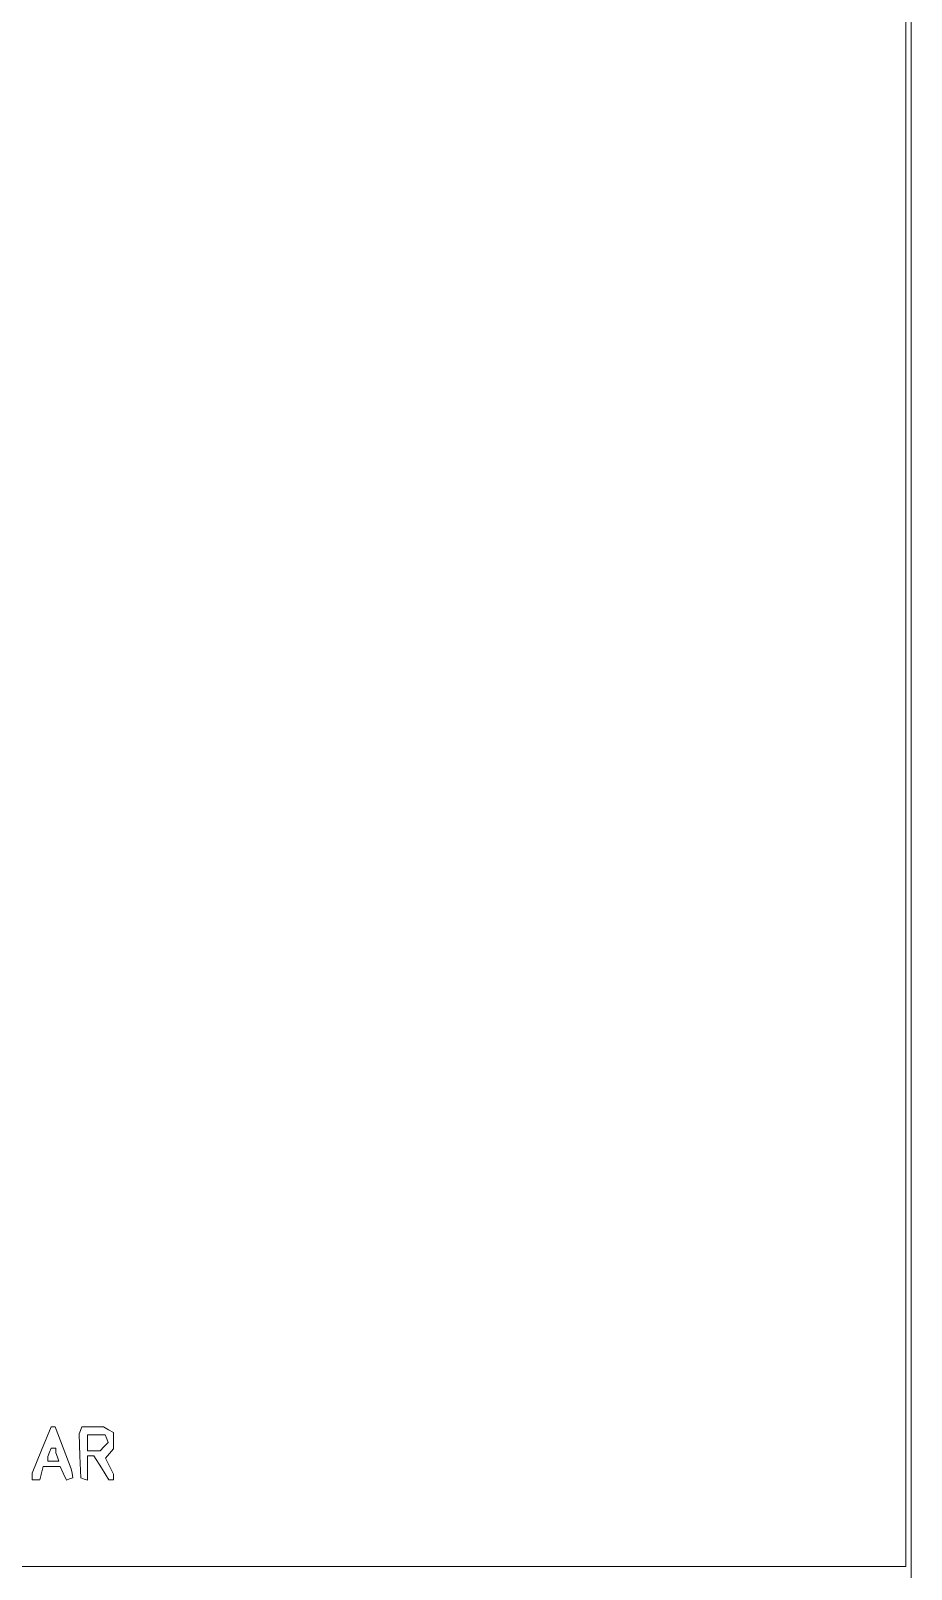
# Paper-space layout 'AN-12-DGE-067' of a CAD drawing. Header units: metres, sheet in millimetres. Extents: x 12 to 193, y 4 to 291.
# Drawn here: x 151 to 193.1, y 82.7 to 156.1 of the extents above; entities that cross this region are included whole.
import ezdxf

# ---------------------------------------------------------------- set-up
doc = ezdxf.new("R2010")
doc.units = ezdxf.units.M
doc.layers.add('DGE_CONTORNOS', color=7, linetype='Continuous', lineweight=0)
doc.layers.add('DGE_DATOS', color=7, linetype='Continuous', lineweight=0)

# ---------------------------------------------------------------- blocks, each defined once
blk = doc.blocks.new('LP_REF_DGE_MT_067')
at = {"layer": 'DGE_CONTORNOS'}
for points in [[(30.214, 147.409), (30.214, 25.438), (111.65, 25.438), (193.086, 25.438), (193.086, 147.409), (193.086, 269.381), (111.65, 269.381), (30.214, 269.381)], [(192.835, 176.001), (192.835, 82.873), (118.248, 82.873), (43.661, 82.873), (43.661, 176.001), (43.661, 269.129), (118.248, 269.129), (192.835, 269.129)], [(151.569, 88.43), (151.112, 87.325), (151.112, 87.173), (151.112, 87.02), (151.298, 87.02), (151.484, 87.02), (151.563, 87.335), (151.641, 87.649), (152.048, 87.649), (152.454, 87.649), (152.601, 87.325), (152.749, 87.001), (152.904, 87.055), (153.059, 87.109), (153.02, 87.325), (152.981, 87.542), (152.601, 88.538), (152.221, 89.534), (152.124, 89.534), (152.027, 89.534)], [(153.427, 89.366), (153.363, 89.199), (153.4, 88.151), (153.436, 87.103), (153.594, 87.051), (153.751, 86.999), (153.751, 87.575), (153.751, 88.152), (153.908, 88.151), (154.065, 88.151), (154.422, 87.586), (154.779, 87.02), (154.893, 87.02), (155.007, 87.02), (155.007, 87.152), (155.007, 87.284), (154.81, 87.666), (154.612, 88.049), (154.81, 88.267), (155.007, 88.485), (155.007, 88.88), (155.007, 89.274), (154.764, 89.404), (154.521, 89.534), (154.006, 89.534), (153.491, 89.534)], [(154.674, 88.972), (154.745, 88.787), (154.553, 88.595), (154.361, 88.403), (154.056, 88.403), (153.751, 88.403), (153.751, 88.78), (153.751, 89.157), (154.177, 89.157), (154.604, 89.157)], [(152.243, 88.413), (152.243, 88.298), (152.319, 88.099), (152.395, 87.9), (152.13, 87.9), (151.866, 87.9), (151.866, 88.016), (151.866, 88.131), (151.942, 88.33), (152.018, 88.529), (152.13, 88.529), (152.243, 88.529)]]:
    blk.add_lwpolyline(points, close=True, dxfattribs=at)

psp = doc.layouts.new('AN-12-DGE-067')

# ---------------------------------------------------------------- block references
at = {"layer": 'DGE_DATOS'}
psp.add_blockref('LP_REF_DGE_MT_067', (0, 0), dxfattribs=at)

doc.saveas('drawing.dxf')
